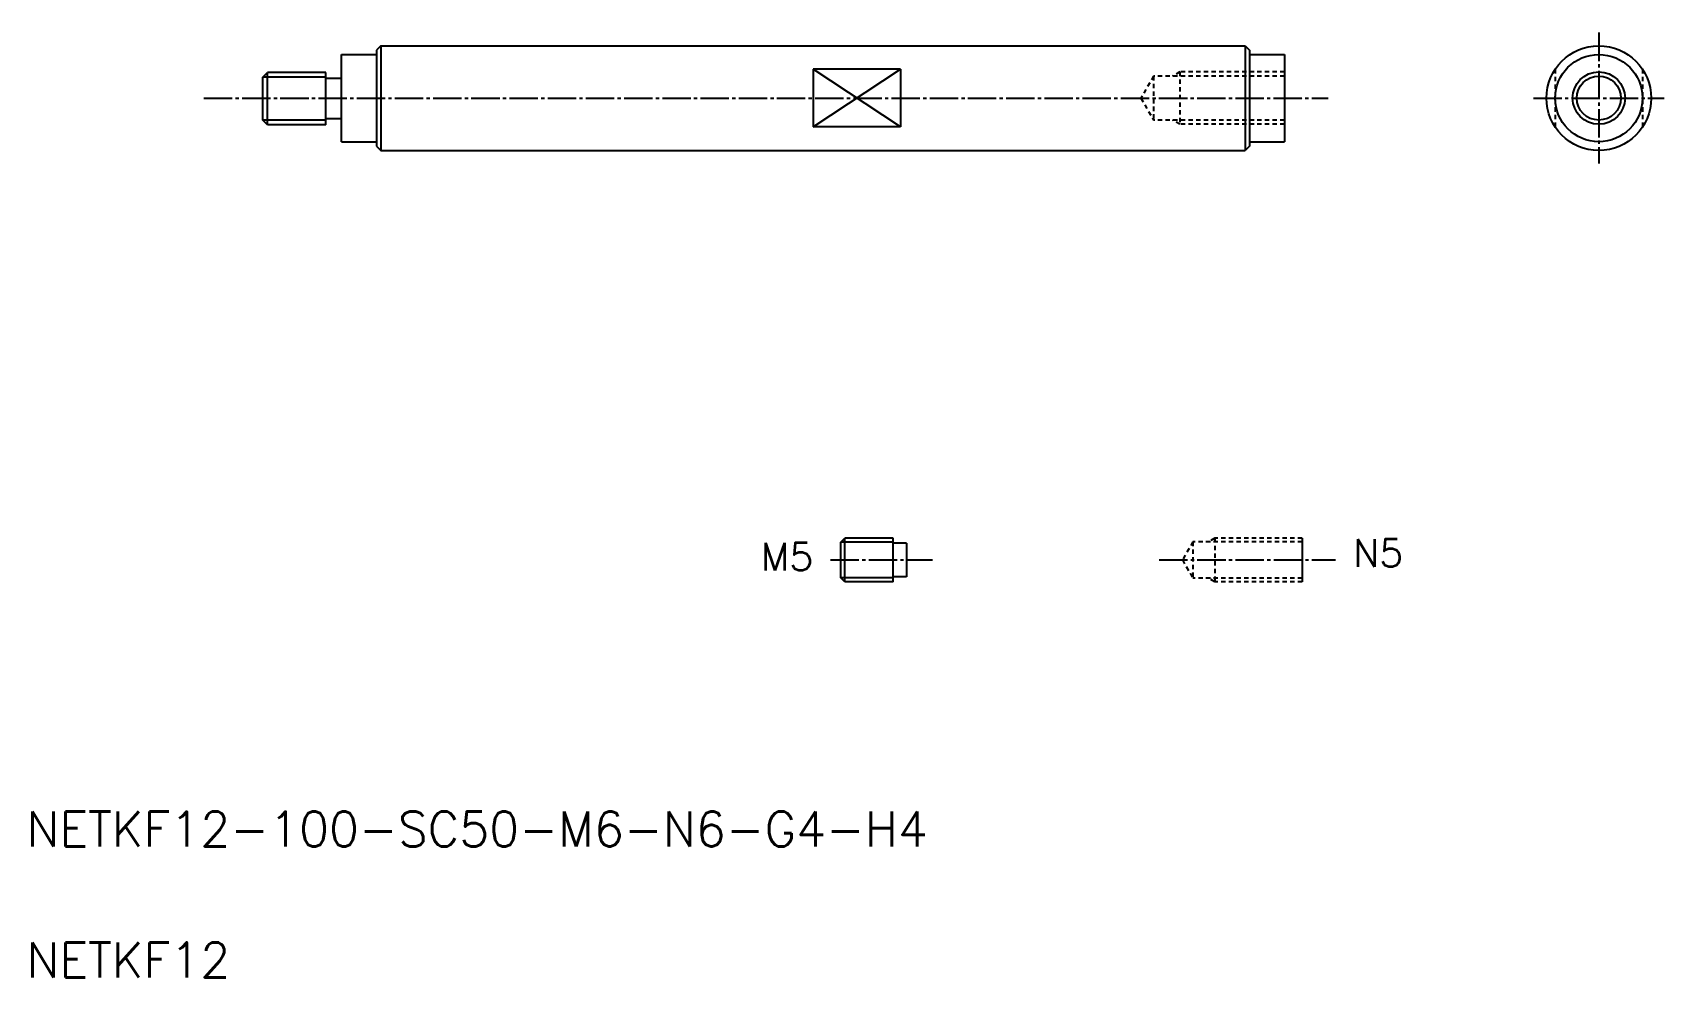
# Model space of a CAD drawing. Extents: x 11 to 198, y 10 to 118.
import ezdxf

# ---------------------------------------------------------------- set-up
doc = ezdxf.new("R2010")
doc.units = 0
doc.header["$LTSCALE"] = 0.25
doc.linetypes.add('CENTER', pattern=[17.5, 13, -1.5, 1.5, -1.5])
doc.linetypes.add('DASHED', pattern=[3.5, 2, -1.5])
doc.layers.get('0').update_dxf_attribs({"linetype": 'CONTINUOUS'})
doc.layers.add('CENTER', color=1, linetype='CENTER')
doc.styles.get("Standard").update_dxf_attribs({"font": 'txt', "bigfont": 'BIGFONT'})

msp = doc.modelspace()

# ---------------------------------------------------------------- linework, layer by layer
at = {"color": 7, "linetype": 'CONTINUOUS'}
for p, q in [((50.56, 116.74), (50.06, 116.24)), ((50.06, 116.24), (50.06, 105.24)), ((50.56, 116.74), (149.56, 116.74)), ((50.56, 116.74), (50.56, 104.74)), ((149.56, 116.74), (150.06, 116.24)), ((149.56, 116.74), (149.56, 104.74)), ((150.06, 116.24), (150.06, 105.24)), ((46.06, 105.74), (46.06, 115.74)), ((46.06, 115.74), (50.06, 115.74)), ((100.06, 114.06), (100.06, 107.43)), ((110.06, 114.06), (100.06, 114.06)), ((110.06, 114.06), (110.06, 107.43)), ((150.06, 115.74), (154.06, 115.74)), ((154.06, 115.74), (154.06, 105.74)), ((37.06, 113.15), (37.59, 113.68)), ((37.06, 108.2), (37.06, 113.15)), ((44.26, 113.68), (37.59, 113.68)), ((37.59, 107.68), (37.59, 113.68)), ((44.26, 107.68), (44.26, 113.68)), ((46.06, 113), (44.26, 113)), ((37.59, 107.68), (37.06, 108.2)), ((44.26, 107.68), (37.59, 107.68)), ((46.06, 108.35), (44.26, 108.35)), ((110.06, 107.43), (100.06, 107.43)), ((46.06, 105.74), (50.06, 105.74)), ((50.06, 105.24), (50.56, 104.74)), ((50.56, 104.74), (149.56, 104.74)), ((150.06, 105.24), (149.56, 104.74)), ((150.06, 105.74), (154.06, 105.74)), ((103.25, 59.88), (103.69, 60.32)), ((103.25, 55.76), (103.25, 59.88)), ((103.69, 55.32), (103.69, 60.32)), ((109.25, 60.32), (103.69, 60.32)), ((109.25, 55.32), (109.25, 60.32)), ((110.75, 59.76), (109.25, 59.76)), ((110.75, 59.76), (110.75, 55.88)), ((103.69, 55.32), (103.25, 55.76)), ((109.25, 55.32), (103.69, 55.32)), ((110.75, 55.88), (109.25, 55.88))]:
    msp.add_line(p, q, dxfattribs=at)
at = {"color": 3, "linetype": 'CONTINUOUS'}
for p, q in [((100.06, 107.43), (110.06, 114.06)), ((110.06, 107.43), (100.06, 114.06)), ((44.26, 113.15), (37.06, 113.15)), ((44.26, 108.2), (37.06, 108.2)), ((109.25, 59.88), (103.25, 59.88)), ((109.25, 55.76), (103.25, 55.76))]:
    msp.add_line(p, q, dxfattribs=at)
at = {"color": 3, "linetype": 'DASHED'}
for p, q in [((185.05, 114.06), (185.05, 107.43)), ((195.05, 114.06), (195.05, 107.43)), ((139.06, 113.26), (137.61, 110.74)), ((154.06, 113.26), (139.06, 113.26)), ((139.06, 113.26), (139.06, 108.22)), ((142.06, 113.74), (141.23, 113.26)), ((154.06, 113.74), (142.06, 113.74)), ((142.06, 113.74), (142.06, 107.74)), ((137.61, 110.74), (139.06, 108.22)), ((154.06, 108.22), (139.06, 108.22)), ((142.06, 107.74), (141.23, 108.22)), ((154.06, 107.74), (142.06, 107.74)), ((143.56, 59.9), (142.36, 57.82)), ((143.56, 59.9), (143.56, 55.74)), ((156.06, 59.9), (143.56, 59.9)), ((146.06, 60.32), (145.34, 59.9)), ((146.06, 60.32), (146.06, 55.32)), ((156.06, 60.32), (146.06, 60.32)), ((142.36, 57.82), (143.56, 55.74)), ((156.06, 55.74), (143.56, 55.74)), ((146.06, 55.32), (145.34, 55.74)), ((156.06, 55.32), (146.06, 55.32))]:
    msp.add_line(p, q, dxfattribs=at)
msp.add_line((156.06, 110.74), (156.06, 110.74))
at = {"linetype": 'CONTINUOUS'}
msp.add_line((156.06, 60.32), (156.06, 55.32), dxfattribs=at)
at = {"color": 7, "linetype": 'CONTINUOUS'}
for radius in [6, 5, 2.52]:
    msp.add_circle((190.05, 110.74), radius, dxfattribs=at)
at = {"color": 3, "linetype": 'CONTINUOUS'}
msp.add_circle((190.05, 110.74), 3, dxfattribs=at)
at = {"layer": 'CENTER', "color": 1, "linetype": 'CENTER'}
for p, q in [((190.05, 118.24), (190.05, 103.24)), ((30.3, 110.74), (159.06, 110.74)), ((182.55, 110.74), (197.55, 110.74)), ((102.06, 57.82), (113.75, 57.82)), ((139.69, 57.82), (159.88, 57.82))]:
    msp.add_line(p, q, dxfattribs=at)

# ---------------------------------------------------------------- texts
at = {"color": 7, "linetype": 'CONTINUOUS'}
for s, height, p in [('M5', 3.2, (94.05, 56.6)), ('N5', 3.2, (161.89, 57.02)), ('NETKF12-100-SC50-M6-N6-G4-H4', 4, (10, 25)), ('NETKF12', 4, (10, 10))]:
    msp.add_text(s, height=height, dxfattribs=at).set_placement(p)

doc.saveas('drawing.dxf')
